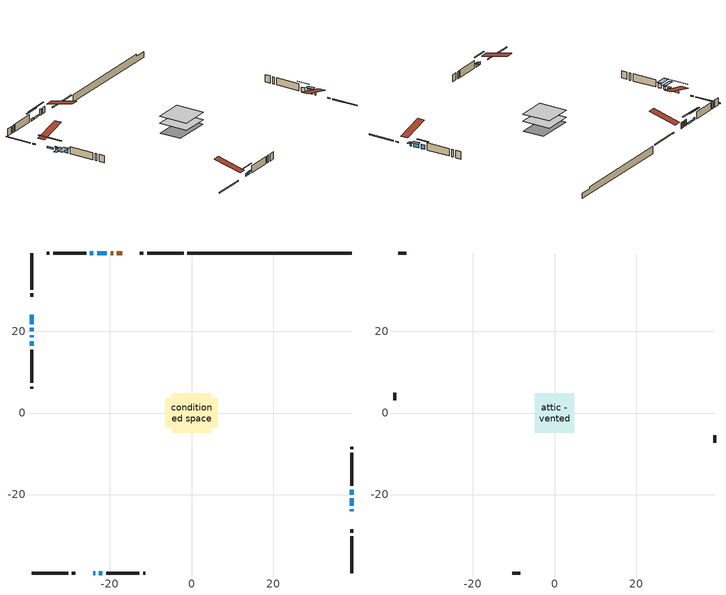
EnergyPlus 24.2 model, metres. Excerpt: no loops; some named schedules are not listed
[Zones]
conditioned space
 floor adiabatic (AdiabaticFloorConstruction): -4.84,-4.84 -4.84,4.84 4.84,4.84 4.84,-4.84 z0.76
 floor foundation (Slab1 construction): -6.39,-3.67 -6.39,3.67 6.39,3.67 6.39,-3.67 z-1.68
 wall outside (RimJoist1 construction): -1.93,39.24 -10.89,39.24 / -39.24,-39.24 -30.27,-39.24 / -39.24,39.24 -39.24,30.27 / 39.24,-39.24 39.24,-30.27 z0.76:1.06
 wall outside (RimJoist2 construction): -11.82,39.24 -12.72,39.24 / -29.34,-39.24 -28.45,-39.24 / -39.24,29.34 -39.24,28.45 / 39.24,-29.34 39.24,-28.45 z0.76:1.06
 wall outside (AdiabaticWallConstruction 1): -17.03,39.24 -18.29,39.24 / -19.22,39.24 -19.85,39.24 z0.76:2.79
 wall outside (AdiabaticWallConstruction): 39.24,-24.13 39.24,-23.62 / -24.13,-39.24 -23.62,-39.24 / -39.24,19.08 -39.24,18.57 z0.76:1.73; -39.24,24.13 -39.24,21.8 / -20.78,39.24 -23.11,39.24 z0.76:1.35; 39.24,-22.7 39.24,-20.92 / 39.24,-19.99 39.24,-18.82 / -39.24,17.64 -39.24,16.47 z0.76:2.23; -24.04,39.24 -24.9,39.24 / -39.24,20.87 -39.24,20.01 / -22.7,-39.24 -21.83,-39.24 z0.76:1.62
 wall outside (Wall1 construction): -25.83,39.24 -33.95,39.24 / -20.9,-39.24 -12.78,-39.24 / -39.24,15.54 -39.24,7.42 / 39.24,-17.89 39.24,-9.77 z0.76:3.2
 wall outside (Wall2 construction): -34.88,39.24 -35.44,39.24 / -11.85,-39.24 -11.3,-39.24 / -39.24,6.5 -39.24,5.94 / 39.24,-8.84 39.24,-8.28 z0.76:3.2
 wall foundation (FoundationWall1 construction): -1,39.24,-1.68 -1,39.24,0.76 35.21,39.24,0.76 35.21,39.24,0.08 39.24,39.24,0.08 39.24,39.24,-1.68
 window (WindowConstruction 6): 39.24,-24.13 39.24,-23.62 z0.76:1.73
 window (WindowConstruction 9): -39.24,24.13 -39.24,21.8 z0.76:1.35
 window (WindowConstruction 10): -20.78,39.24 -23.11,39.24 z0.76:1.35
 window (WindowConstruction 7): -24.13,-39.24 -23.62,-39.24 z0.76:1.73
 window (WindowConstruction): 39.24,-22.69 39.24,-20.92 z0.76:2.23
 window (WindowConstruction 1): 39.24,-19.99 39.24,-18.82 z0.76:2.23
 window (WindowConstruction 2): -24.04,39.24 -24.9,39.24 z0.76:1.62
 window (WindowConstruction 3): -39.24,20.87 -39.24,20.01 z0.76:1.62
 window (WindowConstruction 4): -22.69,-39.24 -21.83,-39.24 z0.76:1.62
 window (WindowConstruction 8): -39.24,19.08 -39.24,18.57 z0.76:1.73
 window (WindowConstruction 5): -39.24,17.64 -39.24,16.47 z0.76:2.23
 door (Door): -17.03,39.24 -18.29,39.24 z0.76:2.79
 door (Door 1): -19.22,39.24 -19.85,39.24 z0.76:2.79
 ceiling adiabatic (AdiabaticFloorConstruction): 4.84,-4.84 4.84,4.84 -4.84,4.84 -4.84,-4.84 z0.76
attic - vented
 floor to conditioned space (Floor1 construction Reversed): -4.84,-4.84 -4.84,4.84 4.84,4.84 4.84,-4.84 z3.2
 wall outside (Wall3 construction): -36.37,39.24 -38.31,39.24 / -10.37,-39.24 -8.43,-39.24 / -39.24,5.01 -39.24,3.07 / 39.24,-7.36 39.24,-5.42 z0.76:3.2
 roof outside (Roof1 construction): -16.1,39.24,3.2 -16.1,29.7,5.58 -13.64,29.7,5.58 -13.64,39.24,3.2; -25.06,-39.24,3.2 -25.06,-29.7,5.58 -27.52,-29.7,5.58 -27.52,-39.24,3.2; -39.24,25.06,3.2 -29.7,25.06,5.58 -29.7,27.52,5.58 -39.24,27.52,3.2; 39.24,-25.06,3.2 29.7,-25.06,5.58 29.7,-27.52,5.58 39.24,-27.52,3.2
shading: 39.24,-23.33 39.24,-24.43 40.45,-24.43 40.45,-23.33 z2.02; -39.24,18.75 -39.24,27.18 -39.53,27.18 -39.53,18.75 z4.4; -26.16,39.24 -17.73,39.24 -17.73,39.53 -26.16,39.53 z4.4; -21.18,-39.24 -26.57,-39.24 -26.57,-39.53 -21.18,-39.53 z4.17; 39.24,-20.62 39.24,-22.99 40.45,-22.99 40.45,-20.62 z2.53; 39.24,-17.3 39.24,-21.51 39.53,-21.51 39.53,-17.3 z3.75; -27.34,39.24 -21.6,39.24 -21.6,39.53 -27.34,39.53 z4.06; -39.24,19.71 -39.24,21.17 -39.53,21.17 -39.53,19.71 z1.92; -21.53,-39.24 -22.99,-39.24 -22.99,-39.53 -21.53,-39.53 z1.92; -39.24,18.27 -39.24,19.38 -42.9,19.38 -42.9,18.27 z2.02; -39.24,16.17 -39.24,17.94 -42.9,17.94 -42.9,16.17 z2.53
[Building]
Building 1: Terrain=Suburbs
[Site:Location]
Quebec Intl AP_QC: Latitude {deg}=46.8; Longitude {deg}=-71.38; Time Zone {hr}=-5; Elevation {m}=74; Keep Site Location Information=Yes
[Site:GroundTemperature:Shallow]
0.0108218, -2.24938, -2.43038, -1.3578, 2.94801, 7.23376, 10.9493, 13.303, 13.5029, 11.5886, 7.96783, 3.81355
[Site:WaterMainsTemperature]
Calculation Method=Schedule; Temperature Schedule=mains temperature schedule
[Material] Roughness=Rough; Thermal Absorptance=0.9
Name | Thickness {m} | Conductivity {W/m-K} | Density {kg/m3} | Specific Heat {J/kg-K} | Solar Absorptance | Visible Absorptance
asphalt or fiberglass shingles | 0.00635 | 0.162714 | 1121.4 | 1465.45 | 0.4 | 0.4
ceiling loosefill ins | 0.169333 | 0.0480833 | 16.02 | 1046.75 | 0.7 | 0.7
ceiling stud and cavity | 0.1397 | 0.107068 | 65.682 | 1177.47 | 0.7 | 0.7
concrete 4.0 in. | 0.1016 | 1.803125 | 2242.8 | 837.4 | 0.7 | 0.7
concrete 8.0 in. | 0.2032 | 1.803125 | 2242.8 | 837.4 | 0.7 | 0.7
door material | 0.04445 | 0.053851 | 512.64 | 1214.23 | 0.7 | 0.7
exterior vertical ins | 0.0401387 | 0.029427 | 32.04 | 1214.23 | 0.7 | 0.7
floor covering | 0.0127 | 0.0433444 | 54.468 | 1339.84 | 0.6 | 0.6
floor rigid ins; wall rigid ins 1 | 0.512978 | 0.029427 | 32.04 | 1214.23 | 0.7 | 0.7
floor stud and cavity | 0.1397 | 1.75129 | 37.0049 | 1207.88 | 0.7 | 0.7
furniture material conditioned space 1 | 0.1524 | 0.115458 | 640.8 | 1214.23 | 0.6 | 0.6
gypsum board | 0.0127 | 0.160291 | 801 | 837.4 | 0.6 | 0.6
gypsum board 1 | 0.0127 | 0.160291 | 801 | 837.4 | 0.7 | 0.7
osb sheathing 0.5 in. | 0.0127 | 0.115458 | 512.64 | 1214.23 | 0.7 | 0.7
osb sheathing 0.75 in. | 0.01905 | 0.115458 | 512.64 | 1214.23 | 0.7 | 0.7
osb sheathing 2.0 in. | 0.0508 | 0.115458 | 512.64 | 1214.23 | 0.7 | 0.7
rim joist stud and cavity | 0.0508 | 0.0336412 | 125.044 | 1163.47 | 0.6 | 0.6
rim joist stud and cavity 1 | 0.0508 | 0.034159 | 125.044 | 1163.47 | 0.6 | 0.6
slab rigid ins | 0.0259096 | 0.029427 | 32.04 | 1214.23 | 0.7 | 0.7
wall rigid ins | 0.051816 | 0.029427 | 32.04 | 1214.23 | 0.7 | 0.7
wall stud and cavity | 0.1397 | 0.14193 | 139.0536 | 1170.24 | 0.7 | 0.7
wall stud and cavity 1 | 0.1397 | 0.159958 | 139.0536 | 1170.24 | 0.7 | 0.7
wall stud and cavity 2 | 0.0889 | 6.1454 | 50.32683 | 1063.81 | 0.6 | 0.6
wall stud and cavity 3 | 0.0889 | 0.380278 | 52.3479 | 1209.89 | 0.7 | 0.7
wall stud and cavity 4 | 0.0889 | 0.391764 | 83.0341 | 1211.67 | 0.7 | 0.7
wood siding | 0.0254 | 0.102417 | 544.68 | 1172.36 | 0.4 | 0.4
wood siding 1 | 0.00254 | 0.102417 | 544.68 | 1172.36 | 0.4 | 0.4
wood siding 2; wood siding 3; wood siding 4 | 0.0254 | 0.102417 | 544.68 | 1172.36 | 0.7 | 0.7
[WindowMaterial:SimpleGlazingSystem]
Name | U-Factor {W/m2-K} | Solar Heat Gain Coefficient
WindowMaterial | 2.66071 | 0.64
WindowMaterial 1 | 2.662982 | 0.61
WindowMaterial 2 | 2.66639 | 0.54
WindowMaterial 3 | 2.99401 | 0.59
WindowMaterial 4 | 2.67207 | 0.48
[Construction]
AdiabaticFloorConstruction: floor stud and cavity, floor rigid ins, osb sheathing 0.75 in., floor covering
AdiabaticWallConstruction: wood siding 3, wall rigid ins 1, wall stud and cavity 3, gypsum board
AdiabaticWallConstruction 1: wood siding 4, wall rigid ins 1, wall stud and cavity 3, gypsum board
Door; Door 1: door material
Floor1 construction Reversed: gypsum board, ceiling stud and cavity, ceiling loosefill ins
FoundationWall1 construction: concrete 8.0 in., gypsum board 1
furniture construction conditioned space 1: furniture material conditioned space 1
PartitionWallConstruction: gypsum board, wall stud and cavity 4, gypsum board
RimJoist1 construction: wood siding 2, osb sheathing 2.0 in., rim joist stud and cavity
RimJoist2 construction: wood siding 2, osb sheathing 2.0 in., rim joist stud and cavity 1
Roof1 construction: asphalt or fiberglass shingles
Slab1 construction: slab rigid ins, concrete 4.0 in.
Wall1 construction: wood siding, wall rigid ins, osb sheathing 0.5 in., wall stud and cavity, gypsum board
Wall2 construction: wood siding, wall rigid ins, osb sheathing 0.5 in., wall stud and cavity 1, gypsum board
Wall3 construction: wood siding 1, wall stud and cavity 2
WindowConstruction: WindowMaterial
WindowConstruction 1; WindowConstruction 5: WindowMaterial 1
WindowConstruction 10; WindowConstruction 9: WindowMaterial 4
WindowConstruction 2; WindowConstruction 3; WindowConstruction 4: WindowMaterial 2
WindowConstruction 6; WindowConstruction 7; WindowConstruction 8: WindowMaterial 3
[Zone] Multiplier=1; Part of Total Floor Area=Yes
Name | Volume {m3}
attic - vented | 36.687
conditioned space | 485.7
[Space]
Name | Zone | Volume {m3}
attic - vented 1 | attic - vented | 36.687
conditioned space 1 | conditioned space | 485.7
[ZoneInfiltration:EffectiveLeakageArea]
infil attic - vented 1: Zone or Space=attic - vented 1; Schedule=Always On Discrete; Effective Air Leakage Area {cm2}=3461.17; Stack Coefficient=0.000335346; Wind Coefficient=1.23728e-05
[ZoneMixing]
whole house fan mix: Zone or Space=attic - vented; Schedule=Always On Continuous; Design Flow Rate Calculation Method=Flow/Zone; Design Flow Rate {m3/s}=0; Source Zone or Space=conditioned space
[SurfaceProperty:ExposedFoundationPerimeter]
Slab1: Exposed Perimeter Calculation Method=TotalExposedPerimeter; Total Exposed Perimeter {m}=40.234
[InternalMass] Zone or ZoneList=conditioned space; Space or SpaceList=conditioned space 1
Name | Construction | Surface Area {m2}
furniture mass conditioned space 1 | furniture construction conditioned space 1 | 74.9761
partition wall mass | PartitionWallConstruction | 187.44
[Lights]
interior lighting: Zone or ZoneList or Space or SpaceList=conditioned space 1; Schedule=interior lighting schedule; Design Level Calculation Method=LightingLevel; Lighting Level {W}=343.2; Return Air Fraction=0; Fraction Radiant=0.6; Fraction Visible=0.2; Fraction Replaceable=1
[People]
occupants: Zone or ZoneList or Space or SpaceList=conditioned space 1; Number of People Schedule=occupants schedule; Number of People Calculation Method=People; Number of People=3; Fraction Radiant=0.314171; Sensible Heat Fraction=0.56303; Activity Level Schedule=occupants activity schedule; Carbon Dioxide Generation Rate {m3/s-W}=0; Enable ASHRAE 55 Comfort Warnings=No; Mean Radiant Temperature Calculation Type=EnclosureAveraged
[ElectricEquipment] Zone or ZoneList or Space or SpaceList=conditioned space 1; Design Level Calculation Method=EquipmentLevel
Name | Schedule | Design Level {W} | Fraction Latent | Fraction Radiant | Fraction Lost
clothes dryer | clothes dryer schedule | 140.772 | 0.015 | 0.081 | 0.85
clothes washer | clothes washer schedule | 32.1985 | 0.03 | 0.162 | 0.7
cooking range | cooking range schedule | 215.147 | 0.08 | 0.432 | 0.2
dishwasher | dishwasher schedule | 66.8632 | 0.3 | 0.18 | 0.4
fridge | fridge schedule | 72.9452 | 0 | 0.6 | 0
mech vent bath fan 0 | mech vent bath fan 0 schedule | 25.1 | 0 | 0 | 1
mech vent bath fan 1 | mech vent bath fan 1 schedule | 25.1 | 0 | 0 | 1
mech vent house fan | mech vent house fan schedule | 0 | 0 | 0 | 1
mech vent house fan cfis | mech vent house fan cfis schedule | 0 | 0 | 0 | 0
mech vent range fan 0 | mech vent range fan 0 schedule | 57 | 0 | 0 | 1
misc plug loads | misc plug loads schedule | 494.7 | 0.045 | 0.513 | 0.1
whole house fan | Always On Discrete | 0 | 0 | 0 | 1
[OtherEquipment] Zone or ZoneList or Space or SpaceList=conditioned space 1; Design Level Calculation Method=EquipmentLevel
Name | Fuel Type | Schedule | Design Level {W} | Fraction Latent | Fraction Radiant | Fraction Lost
clothes dryer 1 | Electricity | clothes dryer schedule | 0 | 0.015 | 0.081 | 0.85
cooking range 1 | Electricity | cooking range schedule | 0 | 0.08 | 0.432 | 0.2
general water use latent | None | general water use schedule | 62.594 | 1 | 0 | 0
general water use sensible | None | general water use schedule | -61.6891 | 0 | 0.6 | 0
mech vent house fan latent load | None | Always On Discrete | 0 | 1 | 0 | 0
mech vent house fan sensible load | None | Always On Discrete | 0 | 0 | 0 | 0
water heater energy adjustment1 | Electricity | Always On Discrete | 0.01 | 0 | 0 | 1
[ZoneInfiltration:DesignFlowRate] Zone or ZoneList or Space or SpaceList=conditioned space 1; Schedule=Always On Discrete; Design Flow Rate Calculation Method=Flow/Zone; Design Flow Rate {m3/s}=0
infil flow; natural vent flow; whole house fan flow
[ZoneControl:Thermostat]
conditioned space Thermostat: Zone or ZoneList=conditioned space; Control Type Schedule=conditioned space Thermostat Schedule; Control 1=conditioned space temperature setpoint; Temperature Difference Between Cutout And Setpoint {deltaC}=0
[ZoneHVAC:Baseboard:Convective:Electric]
electric baseboard: Availability Schedule=Always On Discrete; Heating Design Capacity {W}=7393.01; Efficiency=1
[AirLoopHVAC:UnitarySystem]
unit heater unitary system: Control Type=Load; Controlling Zone or Thermostat Location=conditioned space; Dehumidification Control Type=None; Availability Schedule=Always On Discrete; Supply Fan=unit heater supply fan; Fan Placement=BlowThrough; Supply Air Fan Operating Mode Schedule=unit heater auto fan schedule; Heating Coil=unit heater htg coil; DX Heating Coil Sizing Ratio=1; Use DOAS DX Cooling Coil=No; Minimum Supply Air Temperature {C}=2; Latent Load Control=SensibleOnlyLoadControl; Cooling Supply Air Flow Rate Method=None; Heating Supply Air Flow Rate Method=SupplyAirFlowRate; Heating Supply Air Flow Rate {m3/s}=0.00141584; No Load Supply Air Flow Rate Method=SupplyAirFlowRate; No Load Supply Air Flow Rate {m3/s}=0; No Load Supply Air Flow Rate Control Set To Low Speed=Yes; Maximum Supply Air Temperature {C}=48.8889; Maximum Outdoor Dry-Bulb Temperature for Supplemental Heater Operation {C}=21; Ancillary On-Cycle Electric Power {W}=0; Ancillary Off-Cycle Electric Power {W}=0
[Fan:SystemModel]
unit heater supply fan: Availability Schedule=Always On Discrete; Design Maximum Air Flow Rate {m3/s}=0.00141584; Speed Control Method=Discrete; Electric Power Minimum Flow Rate Fraction=0.2; Design Pressure Rise {Pa}=500; Motor Efficiency=1; Motor In Air Stream Fraction=1; Design Electric Power Consumption {W}=Autosize; Design Power Sizing Method=PowerPerFlow; Electric Power Per Unit Flow Rate {W/(m3/s)}=1e-06; Electric Power Per Unit Flow Rate Per Unit Pressure {W/((m3/s)-Pa)}=1.66667; Fan Total Efficiency=0.7; Motor Loss Radiative Fraction=0; Number of Speeds=1; Speed Flow Fraction 1=1; Speed Electric Power Fraction 1=1
[Coil:Heating:Fuel]
unit heater htg coil: Availability Schedule=Always On Discrete; Fuel Type=OtherFuel1; Burner Efficiency=0.3; Nominal Capacity {W}=0.293071; On Cycle Parasitic Electric Load {W}=0; Off Cycle Parasitic Fuel Load {W}=0
[Zone equipment]
conditioned space: electric baseboard, unit heater unitary system
[Foundation:Kiva]
Foundation Kiva 1: Initial Indoor Air Temperature {C}=18; Wall Height Above Grade {m}=0.759988; Wall Depth Below Slab {m}=0.2032; Custom Block Material Name 1=exterior vertical ins; Custom Block Depth 1 {m}=2.43998; Custom Block X Position 1 {m}=0.2159; Custom Block Z Position 1 {m}=0
[Foundation:Kiva:Settings]
Soil Conductivity {W/m-K}=0.849921; Soil Density {kg/m3}=1842.3; Soil Specific Heat {J/kg-K}=418.7; Ground Solar Absorptivity=0.9; Ground Thermal Absorptivity=0.9; Ground Surface Roughness {m}=0.03; Far-Field Width {m}=40; Deep-Ground Boundary Condition=ZeroFlux; Deep-Ground Depth {m}=40; Minimum Cell Dimension {m}=0.2; Maximum Cell Growth Coefficient=3; Simulation Timestep=Timestep
[Exterior:Lights]
exterior lighting: Schedule=exterior lighting schedule; Design Level {W}=75.6
[EnergyManagementSystem:GlobalVariable]
infil_program_Qfan
infil_program_Qinf
natural_vent_program_Qnv
natural_vent_program_Qwhf
[EnergyManagementSystem:Sensor]
Name | Output:Variable or Output:Meter Index Key | Output:Variable or Output:Meter
airflow_gain | infil flow | Infiltration Sensible Heat Gain Energy
airflow_gain_1 | natural vent flow | Infiltration Sensible Heat Gain Energy
airflow_gain_2 | whole house fan flow | Infiltration Sensible Heat Gain Energy
airflow_loss | infil flow | Infiltration Sensible Heat Loss Energy
airflow_loss_1 | natural vent flow | Infiltration Sensible Heat Loss Energy
airflow_loss_2 | whole house fan flow | Infiltration Sensible Heat Loss Energy
clg_load_cond |  | Cooling:EnergyTransfer:Zone:CONDITIONED SPACE
clg_sp_s; clg_sp_s_1 | cooling setpoint | Schedule Value
clothes_dryer_exhaust_0_sch_s | clothes dryer exhaust 0 schedule | Schedule Value
conditioned_space_clg_unmet_s | conditioned space | Zone Cooling Setpoint Not Met Time
conditioned_space_htg_unmet_s | conditioned space | Zone Heating Setpoint Not Met Time
cool_season | cooling season schedule | Schedule Value
fridge_tin_s | conditioned space | Zone Mean Air Temperature
htg_load_cond |  | Heating:EnergyTransfer:Zone:CONDITIONED SPACE
htg_sp_s; htg_sp_s_1 | heating setpoint | Schedule Value
ig_ee_conv | clothes dryer | Electric Equipment Convective Heating Energy
ig_ee_conv_2 | cooking range | Electric Equipment Convective Heating Energy
ig_ee_conv_4 | fridge | Electric Equipment Convective Heating Energy
ig_ee_conv_5 | misc plug loads | Electric Equipment Convective Heating Energy
ig_ee_conv_6 | whole house fan | Electric Equipment Convective Heating Energy
ig_ee_rad | clothes dryer | Electric Equipment Radiant Heating Energy
ig_ee_rad_2 | cooking range | Electric Equipment Radiant Heating Energy
ig_ee_rad_4 | fridge | Electric Equipment Radiant Heating Energy
ig_ee_rad_5 | misc plug loads | Electric Equipment Radiant Heating Energy
ig_ee_rad_6 | whole house fan | Electric Equipment Radiant Heating Energy
ig_lgt_conv | interior lighting | Lights Convective Heating Energy
ig_lgt_rad | interior lighting | Lights Radiant Heating Energy
ig_lgt_vis | interior lighting | Lights Visible Radiation Heating Energy
ig_oe_conv | clothes dryer 1 | Other Equipment Convective Heating Energy
ig_oe_conv_1 | cooking range 1 | Other Equipment Convective Heating Energy
ig_oe_conv_2 | general water use latent | Other Equipment Convective Heating Energy
ig_oe_conv_3 | general water use sensible | Other Equipment Convective Heating Energy
ig_oe_conv_4 | water heater energy adjustment1 | Other Equipment Convective Heating Energy
ig_oe_rad | clothes dryer 1 | Other Equipment Radiant Heating Energy
ig_oe_rad_1 | cooking range 1 | Other Equipment Radiant Heating Energy
ig_oe_rad_2 | general water use latent | Other Equipment Radiant Heating Energy
ig_oe_rad_3 | general water use sensible | Other Equipment Radiant Heating Energy
ig_oe_rad_4 | water heater energy adjustment1 | Other Equipment Radiant Heating Energy
ig_ppl_conv | occupants | People Convective Heating Energy
ig_ppl_rad | occupants | People Radiant Heating Energy
im_conv | furniture mass conditioned space 1 | Surface Inside Face Convection Heat Gain Energy
im_conv_1 | partition wall mass | Surface Inside Face Convection Heat Gain Energy
im_ig | furniture mass conditioned space 1 | Surface Inside Face Internal Gains Radiation Heat Gain Energy
im_ig_1 | partition wall mass | Surface Inside Face Internal Gains Radiation Heat Gain Energy
im_lgt | furniture mass conditioned space 1 | Surface Inside Face Lights Radiation Heat Gain Energy
im_lgt_1 | partition wall mass | Surface Inside Face Lights Radiation Heat Gain Energy
im_sol | furniture mass conditioned space 1 | Surface Inside Face Solar Radiation Heat Gain Energy
im_sol_1 | partition wall mass | Surface Inside Face Solar Radiation Heat Gain Energy
im_surf | furniture mass conditioned space 1 | Surface Inside Face Net Surface Thermal Radiation Heat Gain Energy
im_surf_1 | partition wall mass | Surface Inside Face Net Surface Thermal Radiation Heat Gain Energy
mech_vent_bath_fan_0_sch_s | mech vent bath fan 0 schedule | Schedule Value
mech_vent_bath_fan_1_sch_s | mech vent bath fan 1 schedule | Schedule Value
mech_vent_range_fan_0_sch_s | mech vent range fan 0 schedule | Schedule Value
mv_conv | mech vent bath fan 0 | Electric Equipment Convective Heating Energy
mv_conv_1 | mech vent bath fan 1 | Electric Equipment Convective Heating Energy
mv_conv_2 | mech vent house fan | Electric Equipment Convective Heating Energy
mv_conv_3 | mech vent house fan cfis | Electric Equipment Convective Heating Energy
mv_conv_4 | mech vent range fan 0 | Electric Equipment Convective Heating Energy
mv_conv_5 | mech vent house fan latent load | Other Equipment Convective Heating Energy
mv_conv_6 | mech vent house fan sensible load | Other Equipment Convective Heating Energy
mv_rad | mech vent bath fan 0 | Electric Equipment Radiant Heating Energy
mv_rad_1 | mech vent bath fan 1 | Electric Equipment Radiant Heating Energy
mv_rad_2 | mech vent house fan | Electric Equipment Radiant Heating Energy
mv_rad_3 | mech vent house fan cfis | Electric Equipment Radiant Heating Energy
mv_rad_4 | mech vent range fan 0 | Electric Equipment Radiant Heating Energy
mv_rad_5 | mech vent house fan latent load | Other Equipment Radiant Heating Energy
mv_rad_6 | mech vent house fan sensible load | Other Equipment Radiant Heating Energy
natural_vent_s | natural vent schedule | Schedule Value
out_pb_s |  | Site Outdoor Air Barometric Pressure
out_wt_s |  | Site Outdoor Air Humidity Ratio
site_vw_s |  | Site Wind Speed
ss_back_out | Window1 | Surface Window Shortwave from Zone Back Out Window Heat Transfer Rate
ss_back_out_1 | Window10 | Surface Window Shortwave from Zone Back Out Window Heat Transfer Rate
ss_back_out_10 | Window9 | Surface Window Shortwave from Zone Back Out Window Heat Transfer Rate
ss_back_out_2 | Window12 | Surface Window Shortwave from Zone Back Out Window Heat Transfer Rate
ss_back_out_3 | Window2 | Surface Window Shortwave from Zone Back Out Window Heat Transfer Rate
ss_back_out_4 | Window3 | Surface Window Shortwave from Zone Back Out Window Heat Transfer Rate
ss_back_out_5 | Window4 | Surface Window Shortwave from Zone Back Out Window Heat Transfer Rate
ss_back_out_6 | Window5 | Surface Window Shortwave from Zone Back Out Window Heat Transfer Rate
ss_back_out_7 | Window6 | Surface Window Shortwave from Zone Back Out Window Heat Transfer Rate
ss_back_out_8 | Window7 | Surface Window Shortwave from Zone Back Out Window Heat Transfer Rate
ss_back_out_9 | Window8 | Surface Window Shortwave from Zone Back Out Window Heat Transfer Rate
ss_conv | Door1 | Surface Inside Face Convection Heat Gain Energy
ss_conv_1 | Door3 | Surface Inside Face Convection Heat Gain Energy
ss_conv_10 | Window7 | Surface Inside Face Convection Heat Gain Energy
ss_conv_11 | Window8 | Surface Inside Face Convection Heat Gain Energy
ss_conv_12 | Window9 | Surface Inside Face Convection Heat Gain Energy
ss_conv_2 | Window1 | Surface Inside Face Convection Heat Gain Energy
ss_conv_3 | Window10 | Surface Inside Face Convection Heat Gain Energy
ss_conv_4 | Window12 | Surface Inside Face Convection Heat Gain Energy
ss_conv_5 | Window2 | Surface Inside Face Convection Heat Gain Energy
ss_conv_6 | Window3 | Surface Inside Face Convection Heat Gain Energy
ss_conv_7 | Window4 | Surface Inside Face Convection Heat Gain Energy
ss_conv_8 | Window5 | Surface Inside Face Convection Heat Gain Energy
ss_conv_9 | Window6 | Surface Inside Face Convection Heat Gain Energy
ss_ig | Door1 | Surface Inside Face Internal Gains Radiation Heat Gain Energy
ss_ig_1 | Door3 | Surface Inside Face Internal Gains Radiation Heat Gain Energy
ss_ig_10 | Window7 | Surface Inside Face Internal Gains Radiation Heat Gain Energy
ss_ig_11 | Window8 | Surface Inside Face Internal Gains Radiation Heat Gain Energy
ss_ig_12 | Window9 | Surface Inside Face Internal Gains Radiation Heat Gain Energy
ss_ig_2 | Window1 | Surface Inside Face Internal Gains Radiation Heat Gain Energy
ss_ig_3 | Window10 | Surface Inside Face Internal Gains Radiation Heat Gain Energy
ss_ig_4 | Window12 | Surface Inside Face Internal Gains Radiation Heat Gain Energy
ss_ig_5 | Window2 | Surface Inside Face Internal Gains Radiation Heat Gain Energy
ss_ig_6 | Window3 | Surface Inside Face Internal Gains Radiation Heat Gain Energy
ss_ig_7 | Window4 | Surface Inside Face Internal Gains Radiation Heat Gain Energy
ss_ig_8 | Window5 | Surface Inside Face Internal Gains Radiation Heat Gain Energy
ss_ig_9 | Window6 | Surface Inside Face Internal Gains Radiation Heat Gain Energy
ss_lgt | Door1 | Surface Inside Face Lights Radiation Heat Gain Energy
ss_lgt_1 | Door3 | Surface Inside Face Lights Radiation Heat Gain Energy
ss_sol | Door1 | Surface Inside Face Solar Radiation Heat Gain Energy
ss_sol_1 | Door3 | Surface Inside Face Solar Radiation Heat Gain Energy
ss_surf | Door1 | Surface Inside Face Net Surface Thermal Radiation Heat Gain Energy
ss_surf_1 | Door3 | Surface Inside Face Net Surface Thermal Radiation Heat Gain Energy
ss_surf_10 | Window7 | Surface Inside Face Net Surface Thermal Radiation Heat Gain Energy
ss_surf_11 | Window8 | Surface Inside Face Net Surface Thermal Radiation Heat Gain Energy
ss_surf_12 | Window9 | Surface Inside Face Net Surface Thermal Radiation Heat Gain Energy
ss_surf_2 | Window1 | Surface Inside Face Net Surface Thermal Radiation Heat Gain Energy
ss_surf_3 | Window10 | Surface Inside Face Net Surface Thermal Radiation Heat Gain Energy
ss_surf_4 | Window12 | Surface Inside Face Net Surface Thermal Radiation Heat Gain Energy
ss_surf_5 | Window2 | Surface Inside Face Net Surface Thermal Radiation Heat Gain Energy
ss_surf_6 | Window3 | Surface Inside Face Net Surface Thermal Radiation Heat Gain Energy
ss_surf_7 | Window4 | Surface Inside Face Net Surface Thermal Radiation Heat Gain Energy
